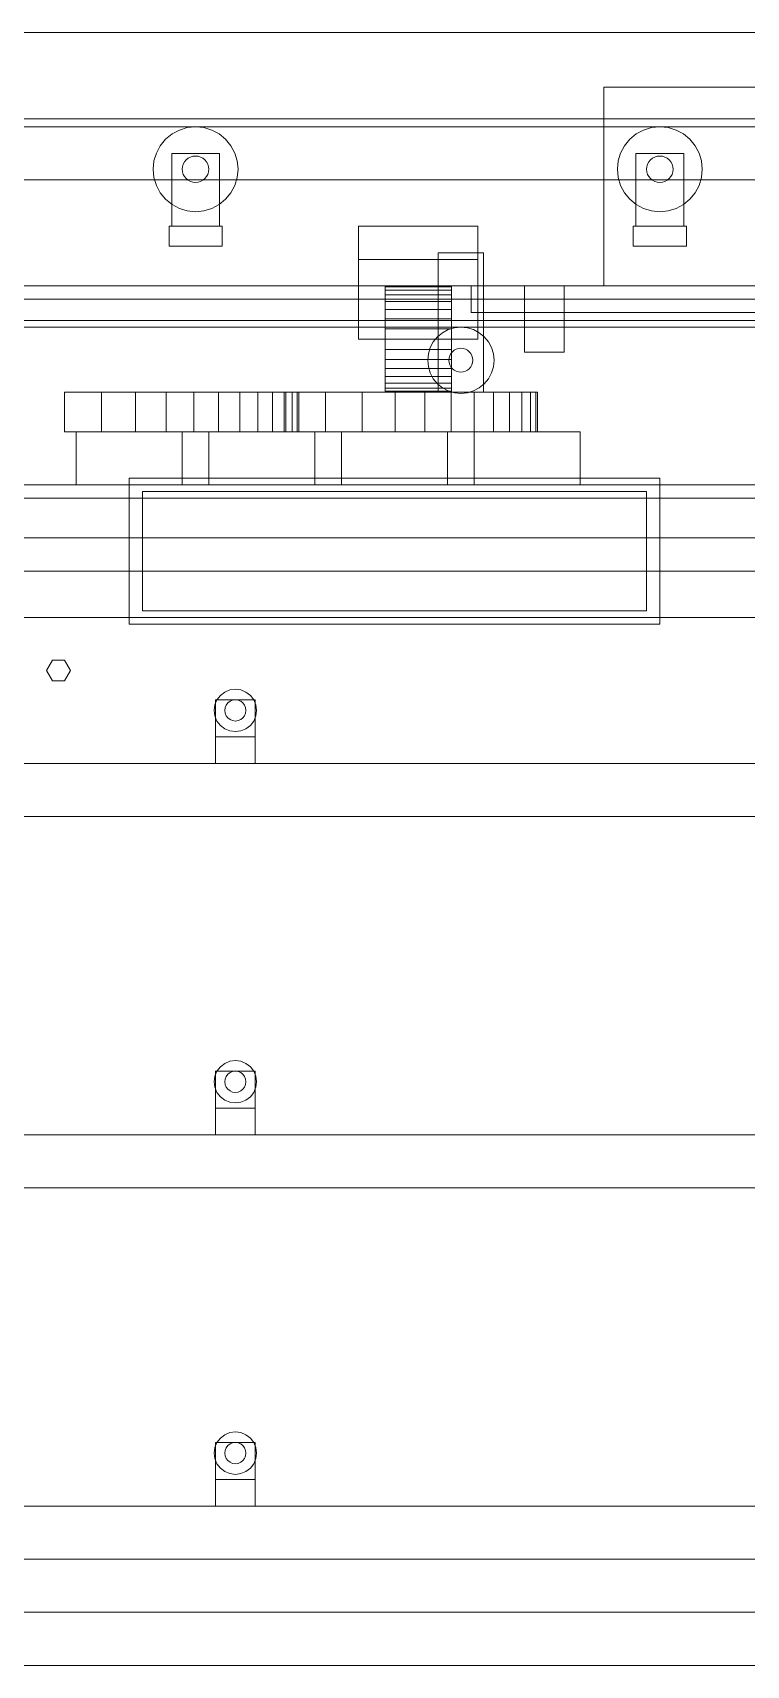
# Model space of a CAD drawing. Header units: millimetres. Extents: x -2500 to 58855, y -53268 to 6837.
# Drawn here: x 39444 to 39982, y 2110 to 3341 of the extents above; entities that cross this region are included whole.
import ezdxf

# ---------------------------------------------------------------- set-up
doc = ezdxf.new("R2010")
doc.units = ezdxf.units.MM
doc.layers.add('lateral_secador', color=7, linetype='Continuous', lineweight=0)

msp = doc.modelspace()

# ---------------------------------------------------------------- linework, layer by layer
at = {"layer": 'lateral_secador'}
for p, q in [((37267.116, 3341), (40135.002, 3341)), ((39875.002, 3300), (40025.002, 3300)), ((39875.002, 3300), (39875.002, 3150)), ((37217.116, 3276), (40185.002, 3276)), ((37267.116, 3276), (40135.002, 3276)), ((37217.116, 3270), (40185.002, 3270)), ((39549.338, 3264.607), (39544.488, 3260.627)), ((39554.87, 3267.564), (39549.338, 3264.607)), ((39560.873, 3269.385), (39554.87, 3267.564)), ((39567.116, 3270), (39560.873, 3269.385)), ((39573.359, 3269.385), (39567.116, 3270)), ((39579.362, 3267.564), (39573.359, 3269.385)), ((39584.894, 3264.607), (39579.362, 3267.564)), ((39589.743, 3260.627), (39584.894, 3264.607)), ((39899.338, 3264.607), (39894.488, 3260.627)), ((39904.87, 3267.564), (39899.338, 3264.607)), ((39910.873, 3269.385), (39904.87, 3267.564)), ((39917.116, 3270), (39910.873, 3269.385)), ((39923.359, 3269.385), (39917.116, 3270)), ((39929.362, 3267.564), (39923.359, 3269.385)), ((39934.894, 3264.607), (39929.362, 3267.564)), ((39939.743, 3260.627), (39934.894, 3264.607)), ((39537.552, 3250.246), (39535.731, 3244.243)), ((39540.509, 3255.778), (39537.552, 3250.246)), ((39544.488, 3260.627), (39540.509, 3255.778)), ((39549.116, 3250), (39585.116, 3250)), ((39549.116, 3250), (39549.116, 3195)), ((39585.116, 3195), (39585.116, 3250)), ((39593.723, 3255.778), (39589.743, 3260.627)), ((39596.68, 3250.246), (39593.723, 3255.778)), ((39598.501, 3244.243), (39596.68, 3250.246)), ((39887.552, 3250.246), (39885.731, 3244.243)), ((39890.509, 3255.778), (39887.552, 3250.246)), ((39894.488, 3260.627), (39890.509, 3255.778)), ((39899.116, 3250), (39935.116, 3250)), ((39899.116, 3250), (39899.116, 3195)), ((39935.116, 3195), (39935.116, 3250)), ((39943.723, 3255.778), (39939.743, 3260.627)), ((39946.68, 3250.246), (39943.723, 3255.778)), ((39948.501, 3244.243), (39946.68, 3250.246)), ((39535.731, 3244.243), (39535.116, 3238)), ((39535.116, 3238), (39535.731, 3231.757)), ((39557.308, 3239.951), (39557.116, 3238)), ((39557.116, 3238), (39557.308, 3236.049)), ((39557.877, 3241.827), (39557.308, 3239.951)), ((39558.801, 3243.556), (39557.877, 3241.827)), ((39560.045, 3245.071), (39558.801, 3243.556)), ((39561.56, 3246.315), (39560.045, 3245.071)), ((39563.289, 3247.239), (39561.56, 3246.315)), ((39565.165, 3247.808), (39563.289, 3247.239)), ((39567.116, 3248), (39565.165, 3247.808)), ((39569.067, 3247.808), (39567.116, 3248)), ((39570.943, 3247.239), (39569.067, 3247.808)), ((39572.672, 3246.315), (39570.943, 3247.239)), ((39574.187, 3245.071), (39572.672, 3246.315)), ((39575.431, 3243.556), (39574.187, 3245.071)), ((39576.355, 3241.827), (39575.431, 3243.556)), ((39576.924, 3239.951), (39576.355, 3241.827)), ((39577.116, 3238), (39576.924, 3239.951)), ((39576.924, 3236.049), (39577.116, 3238)), ((39599.116, 3238), (39598.501, 3244.243)), ((39598.501, 3231.757), (39599.116, 3238)), ((39885.731, 3244.243), (39885.116, 3238)), ((39885.116, 3238), (39885.731, 3231.757)), ((39907.308, 3239.951), (39907.116, 3238)), ((39907.116, 3238), (39907.308, 3236.049)), ((39907.877, 3241.827), (39907.308, 3239.951)), ((39908.801, 3243.556), (39907.877, 3241.827)), ((39910.045, 3245.071), (39908.801, 3243.556)), ((39911.56, 3246.315), (39910.045, 3245.071)), ((39913.289, 3247.239), (39911.56, 3246.315)), ((39915.165, 3247.808), (39913.289, 3247.239)), ((39917.116, 3248), (39915.165, 3247.808)), ((39919.067, 3247.808), (39917.116, 3248)), ((39920.943, 3247.239), (39919.067, 3247.808)), ((39922.672, 3246.315), (39920.943, 3247.239)), ((39924.187, 3245.071), (39922.672, 3246.315)), ((39925.431, 3243.556), (39924.187, 3245.071)), ((39926.355, 3241.827), (39925.431, 3243.556)), ((39926.924, 3239.951), (39926.355, 3241.827)), ((39927.116, 3238), (39926.924, 3239.951)), ((39926.924, 3236.049), (39927.116, 3238)), ((39949.116, 3238), (39948.501, 3244.243)), ((39948.501, 3231.757), (39949.116, 3238)), ((37617.116, 3230), (40285.002, 3230)), ((39535.731, 3231.757), (39537.552, 3225.754)), ((39537.552, 3225.754), (39540.509, 3220.222)), ((39557.308, 3236.049), (39557.877, 3234.173)), ((39557.877, 3234.173), (39558.801, 3232.444)), ((39558.801, 3232.444), (39560.045, 3230.929)), ((39560.045, 3230.929), (39561.56, 3229.685)), ((39561.56, 3229.685), (39563.289, 3228.761)), ((39563.289, 3228.761), (39565.165, 3228.192)), ((39565.165, 3228.192), (39567.116, 3228)), ((39567.116, 3228), (39569.067, 3228.192)), ((39569.067, 3228.192), (39570.943, 3228.761)), ((39570.943, 3228.761), (39572.672, 3229.685)), ((39572.672, 3229.685), (39574.187, 3230.929)), ((39574.187, 3230.929), (39575.431, 3232.444)), ((39575.431, 3232.444), (39576.355, 3234.173)), ((39576.355, 3234.173), (39576.924, 3236.049)), ((39593.723, 3220.222), (39596.68, 3225.754)), ((39596.68, 3225.754), (39598.501, 3231.757)), ((39885.731, 3231.757), (39887.552, 3225.754)), ((39887.552, 3225.754), (39890.509, 3220.222)), ((39907.308, 3236.049), (39907.877, 3234.173)), ((39907.877, 3234.173), (39908.801, 3232.444)), ((39908.801, 3232.444), (39910.045, 3230.929)), ((39910.045, 3230.929), (39911.56, 3229.685)), ((39911.56, 3229.685), (39913.289, 3228.761)), ((39913.289, 3228.761), (39915.165, 3228.192)), ((39915.165, 3228.192), (39917.116, 3228)), ((39917.116, 3228), (39919.067, 3228.192)), ((39919.067, 3228.192), (39920.943, 3228.761)), ((39920.943, 3228.761), (39922.672, 3229.685)), ((39922.672, 3229.685), (39924.187, 3230.929)), ((39924.187, 3230.929), (39925.431, 3232.444)), ((39925.431, 3232.444), (39926.355, 3234.173)), ((39926.355, 3234.173), (39926.924, 3236.049)), ((39943.723, 3220.222), (39946.68, 3225.754)), ((39946.68, 3225.754), (39948.501, 3231.757)), ((39540.509, 3220.222), (39544.488, 3215.373)), ((39544.488, 3215.373), (39549.338, 3211.393)), ((39584.894, 3211.393), (39589.743, 3215.373)), ((39589.743, 3215.373), (39593.723, 3220.222)), ((39890.509, 3220.222), (39894.488, 3215.373)), ((39894.488, 3215.373), (39899.338, 3211.393)), ((39934.894, 3211.393), (39939.743, 3215.373)), ((39939.743, 3215.373), (39943.723, 3220.222)), ((39549.338, 3211.393), (39554.87, 3208.436)), ((39554.87, 3208.436), (39560.873, 3206.615)), ((39560.873, 3206.615), (39567.116, 3206)), ((39567.116, 3206), (39573.359, 3206.615)), ((39573.359, 3206.615), (39579.362, 3208.436)), ((39579.362, 3208.436), (39584.894, 3211.393)), ((39899.338, 3211.393), (39904.87, 3208.436)), ((39904.87, 3208.436), (39910.873, 3206.615)), ((39910.873, 3206.615), (39917.116, 3206)), ((39917.116, 3206), (39923.359, 3206.615)), ((39923.359, 3206.615), (39929.362, 3208.436)), ((39929.362, 3208.436), (39934.894, 3211.393)), ((39547.116, 3195), (39587.116, 3195)), ((39547.116, 3195), (39547.116, 3180)), ((39549.116, 3195), (39585.116, 3195)), ((39587.116, 3180), (39587.116, 3195)), ((39690.002, 3195), (39780.002, 3195)), ((39690.002, 3195), (39690.002, 3110)), ((39780.002, 3110), (39780.002, 3195)), ((39897.116, 3195), (39937.116, 3195)), ((39897.116, 3195), (39897.116, 3180)), ((39899.116, 3195), (39935.116, 3195)), ((39937.116, 3180), (39937.116, 3195)), ((39547.116, 3180), (39587.116, 3180)), ((39897.116, 3180), (39937.116, 3180)), ((39690.002, 3170), (39780.002, 3170)), ((39690.002, 3170), (39690.002, 3140)), ((39750.116, 3175), (39784.116, 3175)), ((39750.116, 3175), (39750.116, 3070)), ((39780.002, 3140), (39780.002, 3170)), ((39784.116, 3070), (39784.116, 3175)), ((36967.116, 3140), (40817.116, 3140)), ((37617.116, 3150), (40285.002, 3150)), ((39690.002, 3140), (39780.002, 3140)), ((39710.002, 3149.231), (39710.002, 3150)), ((39710.002, 3150), (39760.002, 3150)), ((39710.002, 3146.955), (39710.002, 3149.231)), ((39710.002, 3149.231), (39760.002, 3149.231)), ((39710.002, 3143.259), (39710.002, 3146.955)), ((39710.002, 3146.955), (39760.002, 3146.955)), ((39710.002, 3138.284), (39710.002, 3143.259)), ((39710.002, 3143.259), (39760.002, 3143.259)), ((39760.002, 3149.231), (39760.002, 3150)), ((39760.002, 3146.955), (39760.002, 3149.231)), ((39760.002, 3143.259), (39760.002, 3146.955)), ((39760.002, 3138.284), (39760.002, 3143.259)), ((39775.002, 3150), (40225.002, 3150)), ((39775.002, 3150), (39775.002, 3130)), ((39815.002, 3150), (39845.002, 3150)), ((39815.002, 3150), (39815.002, 3100)), ((39845.002, 3100), (39845.002, 3150)), ((39875.002, 3150), (40025.002, 3150)), ((39710.002, 3132.223), (39710.002, 3138.284)), ((39710.002, 3138.284), (39760.002, 3138.284)), ((39710.002, 3125.307), (39710.002, 3132.223)), ((39710.002, 3132.223), (39760.002, 3132.223)), ((39760.002, 3132.223), (39760.002, 3138.284)), ((39760.002, 3125.307), (39760.002, 3132.223)), ((39775.002, 3130), (40225.002, 3130)), ((37217.116, 3124), (40185.002, 3124)), ((37217.116, 3119), (40185.002, 3119)), ((39710.002, 3117.804), (39710.002, 3125.307)), ((39710.002, 3125.307), (39760.002, 3125.307)), ((39710.002, 3110), (39710.002, 3117.804)), ((39710.002, 3117.804), (39760.002, 3117.804)), ((39753.227, 3114.787), (39749.438, 3111.678)), ((39757.549, 3117.097), (39753.227, 3114.787)), ((39762.239, 3118.52), (39757.549, 3117.097)), ((39760.002, 3117.804), (39760.002, 3125.307)), ((39760.002, 3110), (39760.002, 3117.804)), ((39767.116, 3119), (39762.239, 3118.52)), ((39771.993, 3118.52), (39767.116, 3119)), ((39776.683, 3117.097), (39771.993, 3118.52)), ((39781.005, 3114.787), (39776.683, 3117.097)), ((39784.794, 3111.678), (39781.005, 3114.787)), ((39690.002, 3110), (39780.002, 3110)), ((39710.002, 3102.196), (39710.002, 3110)), ((39760.002, 3110), (39710.002, 3110)), ((39710.002, 3102.196), (39710.002, 3094.693)), ((39710.002, 3102.196), (39760.002, 3102.196)), ((39744.019, 3103.567), (39742.596, 3098.877)), ((39746.329, 3107.889), (39744.019, 3103.567)), ((39749.438, 3111.678), (39746.329, 3107.889)), ((39760.002, 3110), (39760.002, 3102.196)), ((39760.002, 3102.196), (39760.002, 3094.693)), ((39763.672, 3102.315), (39762.116, 3101.483)), ((39765.36, 3102.827), (39763.672, 3102.315)), ((39767.116, 3103), (39765.36, 3102.827)), ((39768.872, 3102.827), (39767.116, 3103)), ((39770.56, 3102.315), (39768.872, 3102.827)), ((39772.116, 3101.483), (39770.56, 3102.315)), ((39787.903, 3107.889), (39784.794, 3111.678)), ((39790.213, 3103.567), (39787.903, 3107.889)), ((39791.635, 3098.877), (39790.213, 3103.567)), ((39710.002, 3094.693), (39710.002, 3087.777)), ((39710.002, 3094.693), (39760.002, 3094.693)), ((39742.596, 3098.877), (39742.116, 3094)), ((39742.116, 3094), (39742.596, 3089.123)), ((39758.289, 3095.756), (39758.116, 3094)), ((39758.116, 3094), (39758.289, 3092.244)), ((39758.801, 3097.444), (39758.289, 3095.756)), ((39758.289, 3092.244), (39758.801, 3090.556)), ((39759.633, 3099), (39758.801, 3097.444)), ((39758.801, 3090.556), (39759.633, 3089)), ((39760.752, 3100.364), (39759.633, 3099)), ((39760.002, 3094.693), (39760.002, 3087.777)), ((39762.116, 3101.483), (39760.752, 3100.364)), ((39773.48, 3100.364), (39772.116, 3101.483)), ((39774.599, 3099), (39773.48, 3100.364)), ((39775.431, 3097.444), (39774.599, 3099)), ((39774.599, 3089), (39775.431, 3090.556)), ((39775.943, 3095.756), (39775.431, 3097.444)), ((39775.431, 3090.556), (39775.943, 3092.244)), ((39776.116, 3094), (39775.943, 3095.756)), ((39775.943, 3092.244), (39776.116, 3094)), ((39792.116, 3094), (39791.635, 3098.877)), ((39791.635, 3089.123), (39792.116, 3094)), ((39815.002, 3100), (39845.002, 3100)), ((39710.002, 3087.777), (39710.002, 3081.716)), ((39710.002, 3087.777), (39760.002, 3087.777)), ((39710.002, 3081.716), (39710.002, 3076.741)), ((39710.002, 3081.716), (39760.002, 3081.716)), ((39742.596, 3089.123), (39744.019, 3084.433)), ((39744.019, 3084.433), (39746.329, 3080.111)), ((39746.329, 3080.111), (39749.438, 3076.322)), ((39759.633, 3089), (39760.752, 3087.636)), ((39760.002, 3087.777), (39760.002, 3081.716)), ((39760.002, 3081.716), (39760.002, 3076.741)), ((39760.752, 3087.636), (39762.116, 3086.517)), ((39762.116, 3086.517), (39763.672, 3085.685)), ((39763.672, 3085.685), (39765.36, 3085.173)), ((39765.36, 3085.173), (39767.116, 3085)), ((39767.116, 3085), (39768.872, 3085.173)), ((39768.872, 3085.173), (39770.56, 3085.685)), ((39770.56, 3085.685), (39772.116, 3086.517)), ((39772.116, 3086.517), (39773.48, 3087.636)), ((39773.48, 3087.636), (39774.599, 3089)), ((39784.794, 3076.322), (39787.903, 3080.111)), ((39787.903, 3080.111), (39790.213, 3084.433)), ((39790.213, 3084.433), (39791.635, 3089.123)), ((39468.213, 3070), (39635.106, 3070)), ((39496.157, 3070), (39468.213, 3070)), ((39468.213, 3070), (39468.213, 3040)), ((39665.122, 3070), (39496.157, 3070)), ((39496.157, 3040), (39496.157, 3070)), ((39521.769, 3070), (39496.157, 3070)), ((39692.633, 3070), (39521.769, 3070)), ((39521.769, 3040), (39521.769, 3070)), ((39545.021, 3070), (39521.769, 3070)), ((39717.609, 3070), (39545.021, 3070)), ((39545.021, 3040), (39545.021, 3070)), ((39565.89, 3070), (39545.021, 3070)), ((39740.025, 3070), (39565.89, 3070)), ((39565.89, 3040), (39565.89, 3070)), ((39584.354, 3070), (39565.89, 3070)), ((39759.858, 3070), (39584.354, 3070)), ((39584.354, 3040), (39584.354, 3070)), ((39600.395, 3070), (39584.354, 3070)), ((39777.088, 3070), (39600.395, 3070)), ((39600.395, 3040), (39600.395, 3070)), ((39613.996, 3070), (39600.395, 3070)), ((39791.697, 3070), (39613.996, 3070)), ((39613.996, 3040), (39613.996, 3070)), ((39625.143, 3070), (39613.996, 3070)), ((39803.67, 3070), (39625.143, 3070)), ((39625.143, 3040), (39625.143, 3070)), ((39633.824, 3070), (39625.143, 3070)), ((39812.996, 3070), (39633.824, 3070)), ((39633.824, 3040), (39633.824, 3070)), ((39640.032, 3070), (39633.824, 3070)), ((39635.106, 3070), (39665.122, 3070)), ((39635.106, 3040), (39635.106, 3070)), ((39819.664, 3070), (39640.032, 3070)), ((39640.032, 3040), (39640.032, 3070)), ((39643.759, 3070), (39640.032, 3070)), ((39823.667, 3070), (39643.759, 3070)), ((39643.759, 3040), (39643.759, 3070)), ((39645.002, 3070), (39643.759, 3070)), ((39825.002, 3070), (39645.002, 3070)), ((39645.002, 3040), (39645.002, 3070)), ((39665.122, 3040), (39665.122, 3070)), ((39665.122, 3070), (39692.633, 3070)), ((39692.633, 3040), (39692.633, 3070)), ((39692.633, 3070), (39717.609, 3070)), ((39710.002, 3076.741), (39710.002, 3073.045)), ((39710.002, 3076.741), (39760.002, 3076.741)), ((39710.002, 3073.045), (39710.002, 3070.769)), ((39710.002, 3073.045), (39760.002, 3073.045)), ((39710.002, 3070.769), (39710.002, 3070)), ((39710.002, 3070.769), (39760.002, 3070.769)), ((39710.002, 3070), (39760.002, 3070)), ((39717.609, 3040), (39717.609, 3070)), ((39717.609, 3070), (39740.025, 3070)), ((39740.025, 3040), (39740.025, 3070)), ((39740.025, 3070), (39759.858, 3070)), ((39749.438, 3076.322), (39753.227, 3073.213)), ((39750.116, 3070), (39784.116, 3070)), ((39753.227, 3073.213), (39757.549, 3070.903)), ((39757.549, 3070.903), (39762.239, 3069.48)), ((39759.858, 3040), (39759.858, 3070)), ((39759.858, 3070), (39777.088, 3070)), ((39760.002, 3076.741), (39760.002, 3073.045)), ((39760.002, 3073.045), (39760.002, 3070.769)), ((39760.002, 3070.769), (39760.002, 3070)), ((39762.239, 3069.48), (39767.116, 3069)), ((39767.116, 3069), (39771.993, 3069.48)), ((39771.993, 3069.48), (39776.683, 3070.903)), ((39776.683, 3070.903), (39781.005, 3073.213)), ((39777.088, 3040), (39777.088, 3070)), ((39777.088, 3070), (39791.697, 3070)), ((39781.005, 3073.213), (39784.794, 3076.322)), ((39791.697, 3040), (39791.697, 3070)), ((39791.697, 3070), (39803.67, 3070)), ((39803.67, 3040), (39803.67, 3070)), ((39803.67, 3070), (39812.996, 3070)), ((39812.996, 3040), (39812.996, 3070)), ((39812.996, 3070), (39819.664, 3070)), ((39819.664, 3040), (39819.664, 3070)), ((39819.664, 3070), (39823.667, 3070)), ((39823.667, 3040), (39823.667, 3070)), ((39823.667, 3070), (39825.002, 3070)), ((39825.002, 3040), (39825.002, 3070)), ((39635.106, 3040), (39468.213, 3040)), ((39468.213, 3040), (39496.157, 3040)), ((39477.116, 3040), (39557.116, 3040)), ((39477.116, 3040), (39477.116, 3000)), ((39496.157, 3040), (39665.122, 3040)), ((39496.157, 3040), (39521.769, 3040)), ((39521.769, 3040), (39692.633, 3040)), ((39521.769, 3040), (39545.021, 3040)), ((39545.021, 3040), (39717.609, 3040)), ((39545.021, 3040), (39565.89, 3040)), ((39557.116, 3000), (39557.116, 3040)), ((39565.89, 3040), (39740.025, 3040)), ((39565.89, 3040), (39584.354, 3040)), ((39577.116, 3040), (39657.116, 3040)), ((39577.116, 3040), (39577.116, 3000)), ((39584.354, 3040), (39759.858, 3040)), ((39584.354, 3040), (39600.395, 3040)), ((39600.395, 3040), (39777.088, 3040)), ((39600.395, 3040), (39613.996, 3040)), ((39613.996, 3040), (39791.697, 3040)), ((39613.996, 3040), (39625.143, 3040)), ((39625.143, 3040), (39803.67, 3040)), ((39625.143, 3040), (39633.824, 3040)), ((39633.824, 3040), (39812.996, 3040)), ((39633.824, 3040), (39640.032, 3040)), ((39665.122, 3040), (39635.106, 3040)), ((39640.032, 3040), (39819.664, 3040)), ((39640.032, 3040), (39643.759, 3040)), ((39643.759, 3040), (39823.667, 3040)), ((39643.759, 3040), (39645.002, 3040)), ((39645.002, 3040), (39825.002, 3040)), ((39657.116, 3000), (39657.116, 3040)), ((39692.633, 3040), (39665.122, 3040)), ((39677.116, 3040), (39757.116, 3040)), ((39677.116, 3040), (39677.116, 3000)), ((39717.609, 3040), (39692.633, 3040)), ((39740.025, 3040), (39717.609, 3040)), ((39759.858, 3040), (39740.025, 3040)), ((39757.116, 3000), (39757.116, 3040)), ((39777.088, 3040), (39759.858, 3040)), ((39791.697, 3040), (39777.088, 3040)), ((39777.116, 3040), (39857.116, 3040)), ((39777.116, 3040), (39777.116, 3000)), ((39803.67, 3040), (39791.697, 3040)), ((39812.996, 3040), (39803.67, 3040)), ((39819.664, 3040), (39812.996, 3040)), ((39823.667, 3040), (39819.664, 3040)), ((39825.002, 3040), (39823.667, 3040)), ((39857.116, 3000), (39857.116, 3040)), ((39517.116, 3005), (39917.116, 3005)), ((39517.116, 3005), (39517.116, 2895)), ((39917.116, 2895), (39917.116, 3005)), ((37717.116, 3000), (57717.116, 3000)), ((39117.116, 3000), (40517.116, 3000)), ((39477.116, 3000), (39557.116, 3000)), ((39527.116, 2995), (39907.116, 2995)), ((39527.116, 2995), (39527.116, 2905)), ((39577.116, 3000), (39657.116, 3000)), ((39677.116, 3000), (39757.116, 3000)), ((39777.116, 3000), (39857.116, 3000)), ((39907.116, 2905), (39907.116, 2995)), ((36967.116, 2990), (40817.116, 2990)), ((39117.116, 2960), (40517.116, 2960)), ((39398.783, 2935), (41035.449, 2935)), ((37717.116, 2900), (57717.116, 2900)), ((39517.116, 2895), (39917.116, 2895)), ((39527.116, 2905), (39907.116, 2905)), ((39454.783, 2860), (39459.283, 2867.794)), ((39459.283, 2852.206), (39454.783, 2860)), ((39459.283, 2867.794), (39468.283, 2867.794)), ((39468.283, 2867.794), (39472.783, 2860)), ((39472.783, 2860), (39468.283, 2852.206)), ((39468.283, 2852.206), (39459.283, 2852.206)), ((39589.116, 2843.856), (39585.802, 2841.314)), ((39592.975, 2845.455), (39589.116, 2843.856)), ((39597.116, 2846), (39592.975, 2845.455)), ((39601.257, 2845.455), (39597.116, 2846)), ((39605.116, 2843.856), (39601.257, 2845.455)), ((39608.43, 2841.314), (39605.116, 2843.856)), ((39581.661, 2834.141), (39581.116, 2830)), ((39583.259, 2838), (39581.661, 2834.141)), ((39582.116, 2838), (39612.116, 2838)), ((39582.116, 2838), (39582.116, 2810)), ((39585.802, 2841.314), (39583.259, 2838)), ((39589.388, 2832.071), (39589.116, 2830)), ((39590.188, 2834), (39589.388, 2832.071)), ((39591.459, 2835.657), (39590.188, 2834)), ((39593.116, 2836.928), (39591.459, 2835.657)), ((39595.045, 2837.727), (39593.116, 2836.928)), ((39597.116, 2838), (39595.045, 2837.727)), ((39599.186, 2837.727), (39597.116, 2838)), ((39601.116, 2836.928), (39599.186, 2837.727)), ((39602.773, 2835.657), (39601.116, 2836.928)), ((39604.044, 2834), (39602.773, 2835.657)), ((39604.843, 2832.071), (39604.044, 2834)), ((39605.116, 2830), (39604.843, 2832.071)), ((39610.972, 2838), (39608.43, 2841.314)), ((39612.571, 2834.141), (39610.972, 2838)), ((39612.116, 2810), (39612.116, 2838)), ((39613.116, 2830), (39612.571, 2834.141)), ((39581.116, 2830), (39581.661, 2825.859)), ((39581.661, 2825.859), (39583.259, 2822)), ((39583.259, 2822), (39585.802, 2818.686)), ((39589.116, 2830), (39589.388, 2827.929)), ((39589.388, 2827.929), (39590.188, 2826)), ((39590.188, 2826), (39591.459, 2824.343)), ((39591.459, 2824.343), (39593.116, 2823.072)), ((39593.116, 2823.072), (39595.045, 2822.273)), ((39595.045, 2822.273), (39597.116, 2822)), ((39597.116, 2822), (39599.186, 2822.273)), ((39599.186, 2822.273), (39601.116, 2823.072)), ((39601.116, 2823.072), (39602.773, 2824.343)), ((39602.773, 2824.343), (39604.044, 2826)), ((39604.044, 2826), (39604.843, 2827.929)), ((39604.843, 2827.929), (39605.116, 2830)), ((39608.43, 2818.686), (39610.972, 2822)), ((39610.972, 2822), (39612.571, 2825.859)), ((39612.571, 2825.859), (39613.116, 2830)), ((39582.116, 2810), (39612.116, 2810)), ((39582.116, 2810), (39582.116, 2790)), ((39585.802, 2818.686), (39589.116, 2816.144)), ((39589.116, 2816.144), (39592.975, 2814.545)), ((39592.975, 2814.545), (39597.116, 2814)), ((39597.116, 2814), (39601.257, 2814.545)), ((39601.257, 2814.545), (39605.116, 2816.144)), ((39605.116, 2816.144), (39608.43, 2818.686)), ((39612.116, 2790), (39612.116, 2810)), ((38067.116, 2790), (57367.116, 2790)), ((39582.116, 2790), (39612.116, 2790)), ((38067.116, 2750), (57367.116, 2750)), ((39585.802, 2561.314), (39583.259, 2558)), ((39589.116, 2563.856), (39585.802, 2561.314)), ((39592.975, 2565.455), (39589.116, 2563.856)), ((39597.116, 2566), (39592.975, 2565.455)), ((39601.257, 2565.455), (39597.116, 2566)), ((39605.116, 2563.856), (39601.257, 2565.455)), ((39608.43, 2561.314), (39605.116, 2563.856)), ((39610.972, 2558), (39608.43, 2561.314)), ((39581.661, 2554.141), (39581.116, 2550)), ((39581.116, 2550), (39581.661, 2545.859)), ((39583.259, 2558), (39581.661, 2554.141)), ((39582.116, 2558), (39612.116, 2558)), ((39582.116, 2558), (39582.116, 2530)), ((39589.388, 2552.071), (39589.116, 2550)), ((39589.116, 2550), (39589.388, 2547.929)), ((39590.188, 2554), (39589.388, 2552.071)), ((39591.459, 2555.657), (39590.188, 2554)), ((39593.116, 2556.928), (39591.459, 2555.657)), ((39595.045, 2557.727), (39593.116, 2556.928)), ((39597.116, 2558), (39595.045, 2557.727)), ((39599.186, 2557.727), (39597.116, 2558)), ((39601.116, 2556.928), (39599.186, 2557.727)), ((39602.773, 2555.657), (39601.116, 2556.928)), ((39604.044, 2554), (39602.773, 2555.657)), ((39604.843, 2552.071), (39604.044, 2554)), ((39605.116, 2550), (39604.843, 2552.071)), ((39604.843, 2547.929), (39605.116, 2550)), ((39612.571, 2554.141), (39610.972, 2558)), ((39612.116, 2530), (39612.116, 2558)), ((39613.116, 2550), (39612.571, 2554.141)), ((39612.571, 2545.859), (39613.116, 2550)), ((39581.661, 2545.859), (39583.259, 2542)), ((39583.259, 2542), (39585.802, 2538.686)), ((39585.802, 2538.686), (39589.116, 2536.144)), ((39589.116, 2536.144), (39592.975, 2534.545)), ((39589.388, 2547.929), (39590.188, 2546)), ((39590.188, 2546), (39591.459, 2544.343)), ((39591.459, 2544.343), (39593.116, 2543.072)), ((39593.116, 2543.072), (39595.045, 2542.273)), ((39595.045, 2542.273), (39597.116, 2542)), ((39597.116, 2542), (39599.186, 2542.273)), ((39599.186, 2542.273), (39601.116, 2543.072)), ((39601.116, 2543.072), (39602.773, 2544.343)), ((39601.257, 2534.545), (39605.116, 2536.144)), ((39602.773, 2544.343), (39604.044, 2546)), ((39604.044, 2546), (39604.843, 2547.929)), ((39605.116, 2536.144), (39608.43, 2538.686)), ((39608.43, 2538.686), (39610.972, 2542)), ((39610.972, 2542), (39612.571, 2545.859)), ((39582.116, 2530), (39612.116, 2530)), ((39582.116, 2530), (39582.116, 2510)), ((39592.975, 2534.545), (39597.116, 2534)), ((39597.116, 2534), (39601.257, 2534.545)), ((39612.116, 2510), (39612.116, 2530)), ((38067.116, 2510), (57367.116, 2510)), ((39582.116, 2510), (39612.116, 2510)), ((38067.116, 2470), (57367.116, 2470)), ((39583.259, 2278), (39581.661, 2274.141)), ((39582.116, 2278), (39612.116, 2278)), ((39582.116, 2278), (39582.116, 2250)), ((39585.802, 2281.314), (39583.259, 2278)), ((39589.116, 2283.856), (39585.802, 2281.314)), ((39592.975, 2285.455), (39589.116, 2283.856)), ((39597.116, 2286), (39592.975, 2285.455)), ((39595.045, 2277.727), (39593.116, 2276.928)), ((39597.116, 2278), (39595.045, 2277.727)), ((39601.257, 2285.455), (39597.116, 2286)), ((39599.186, 2277.727), (39597.116, 2278)), ((39601.116, 2276.928), (39599.186, 2277.727)), ((39605.116, 2283.856), (39601.257, 2285.455)), ((39608.43, 2281.314), (39605.116, 2283.856)), ((39610.972, 2278), (39608.43, 2281.314)), ((39612.571, 2274.141), (39610.972, 2278)), ((39612.116, 2250), (39612.116, 2278)), ((39581.661, 2274.141), (39581.116, 2270)), ((39581.116, 2270), (39581.661, 2265.859)), ((39581.661, 2265.859), (39583.259, 2262)), ((39589.388, 2272.071), (39589.116, 2270)), ((39589.116, 2270), (39589.388, 2267.929)), ((39590.188, 2274), (39589.388, 2272.071)), ((39589.388, 2267.929), (39590.188, 2266)), ((39591.459, 2275.657), (39590.188, 2274)), ((39590.188, 2266), (39591.459, 2264.343)), ((39593.116, 2276.928), (39591.459, 2275.657)), ((39602.773, 2275.657), (39601.116, 2276.928)), ((39604.044, 2274), (39602.773, 2275.657)), ((39602.773, 2264.343), (39604.044, 2266)), ((39604.843, 2272.071), (39604.044, 2274)), ((39604.044, 2266), (39604.843, 2267.929)), ((39605.116, 2270), (39604.843, 2272.071)), ((39604.843, 2267.929), (39605.116, 2270)), ((39610.972, 2262), (39612.571, 2265.859)), ((39613.116, 2270), (39612.571, 2274.141)), ((39612.571, 2265.859), (39613.116, 2270)), ((39583.259, 2262), (39585.802, 2258.686)), ((39585.802, 2258.686), (39589.116, 2256.144)), ((39589.116, 2256.144), (39592.975, 2254.545)), ((39591.459, 2264.343), (39593.116, 2263.072)), ((39592.975, 2254.545), (39597.116, 2254)), ((39593.116, 2263.072), (39595.045, 2262.273)), ((39595.045, 2262.273), (39597.116, 2262)), ((39597.116, 2262), (39599.186, 2262.273)), ((39597.116, 2254), (39601.257, 2254.545)), ((39599.186, 2262.273), (39601.116, 2263.072)), ((39601.116, 2263.072), (39602.773, 2264.343)), ((39601.257, 2254.545), (39605.116, 2256.144)), ((39605.116, 2256.144), (39608.43, 2258.686)), ((39608.43, 2258.686), (39610.972, 2262)), ((39582.116, 2250), (39612.116, 2250)), ((39582.116, 2250), (39582.116, 2230)), ((39612.116, 2230), (39612.116, 2250)), ((38067.116, 2230), (57367.116, 2230)), ((39582.116, 2230), (39612.116, 2230)), ((38067.116, 2190), (57367.116, 2190)), ((38717.116, 2150), (41717.116, 2150)), ((37717.116, 2110), (57717.116, 2110))]:
    msp.add_line(p, q, dxfattribs=at)

doc.saveas('drawing.dxf')
